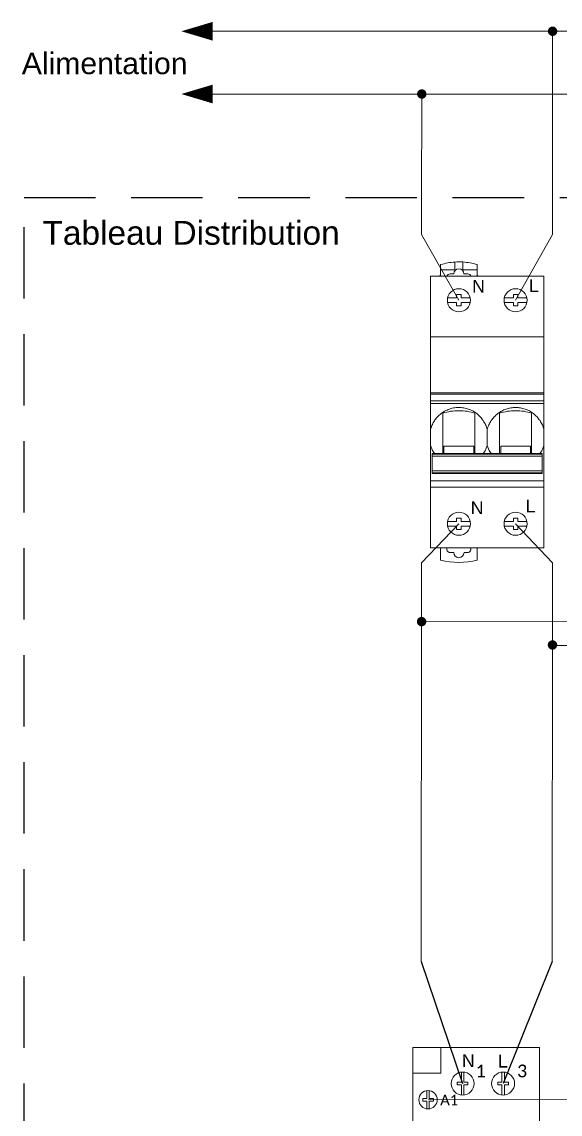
# Model space of a CAD drawing. Header units: millimetres. Extents: x 2820 to 3024, y 1658 to 1957.
# Drawn here: x 2824.8 to 2872.6, y 1858.7 to 1955.9 of the extents above; entities that cross this region are included whole.
import ezdxf

# ---------------------------------------------------------------- set-up
doc = ezdxf.new("R2010")
doc.units = ezdxf.units.MM
doc.linetypes.add('HIDDEN', pattern=[9.525, 6.35, -3.175])
for name, color, linetype, lineweight in [('01_Puissance', 250, 'Continuous', 20), ('02_Commande', 250, 'Continuous', 18), ('03_Symbole', 250, 'Continuous', 15), ('trait fin', 253, 'HIDDEN', 18)]:
    doc.layers.add(name, color=color, linetype=linetype, lineweight=lineweight)
doc.layers.add('04_Texte', color=7, linetype='Continuous')
doc.styles.get("Standard").update_dxf_attribs({"font": 'arial.ttf'})
doc.styles.add('WMF-Calibri1', font='calibri.ttf')

msp = doc.modelspace()

# ---------------------------------------------------------------- linework, layer by layer
at = {"layer": '01_Puissance'}
for p, q in [((2841.74, 1955.083), (2841.74, 1955.083)), ((2841.74, 1955.083), (2897.601, 1955.083)), ((2871.936, 1939.742), (2871.928, 1955.083)), ((2841.74, 1949.497), (2897.601, 1949.497)), ((2860.319, 1949.497), (2860.308, 1939.636)), ((2860.308, 1939.636), (2860.306, 1936.988)), ((2871.936, 1939.742), (2871.93, 1936.988)), ((2860.306, 1936.988), (2863.617, 1931.145)), ((2871.93, 1936.988), (2868.66, 1931.145)), ((2860.308, 1907.763), (2863.617, 1911.253)), ((2871.943, 1907.763), (2868.66, 1911.253)), ((2860.305, 1904.456), (2860.308, 1907.763)), ((2871.943, 1904.562), (2871.943, 1907.763)), ((2860.305, 1904.456), (2860.265, 1872.29)), ((2871.943, 1904.562), (2871.911, 1872.29))]:
    msp.add_line(p, q, dxfattribs=at)
at = {"layer": '01_Puissance', "lineweight": -3}
for p, q in [((2860.265, 1872.29), (2863.949, 1861.432)), ((2871.911, 1872.29), (2867.548, 1861.432))]:
    msp.add_line(p, q, dxfattribs=at)
at = {"layer": '01_Puissance'}
for points in [[(2841.74, 1955.083, 1.676, 0, 0), (2838.947, 1955.083, 0, 0, 0)], [(2841.74, 1949.497, 1.676, 0, 0), (2838.947, 1949.497, 0, 0, 0)]]:
    msp.add_lwpolyline(points, format="xyseb", dxfattribs=at)
at = {"layer": '01_Puissance', "const_width": 0.419}
for points in [[(2871.74, 1955.083, 1), (2872.159, 1955.083, 1)], [(2860.109, 1949.497, 1), (2860.528, 1949.497, 1)]]:
    msp.add_lwpolyline(points, format="xyb", close=True, dxfattribs=at)
at = {"layer": '02_Commande'}
for p, q in [((2860.302, 1902.541), (2928.427, 1902.519)), ((2871.939, 1900.429), (2926.252, 1900.253)), ((2860.875, 1859.986), (2921.778, 1860.096))]:
    msp.add_line(p, q, dxfattribs=at)
at = {"layer": '02_Commande', "const_width": 0.419}
for points in [[(2860.093, 1902.541, 1), (2860.512, 1902.541, 1)], [(2871.73, 1900.466, 1), (2872.149, 1900.466, 1)]]:
    msp.add_lwpolyline(points, format="xyb", close=True, dxfattribs=at)
at = {"layer": '03_Symbole', "color": 7, "linetype": 'Continuous'}
for p, q in [((2861.993, 1933.847), (2861.993, 1934.313)), ((2861.993, 1933.438), (2861.993, 1933.847)), ((2863.261, 1933.847), (2861.993, 1933.847)), ((2863.261, 1934.547), (2863.261, 1933.847)), ((2863.973, 1933.847), (2863.973, 1934.548)), ((2865.241, 1933.847), (2863.973, 1933.847)), ((2865.241, 1934.317), (2865.241, 1933.847)), ((2865.241, 1933.847), (2865.241, 1933.438)), ((2861.095, 1909.116), (2861.095, 1933.277)), ((2871.181, 1933.277), (2861.095, 1933.277)), ((2863.175, 1933.495), (2862.833, 1933.495)), ((2864.4, 1933.495), (2864.059, 1933.495)), ((2871.181, 1909.116), (2871.181, 1933.277)), ((2863.417, 1931.359), (2862.614, 1931.359)), ((2863.417, 1930.932), (2862.614, 1930.932)), ((2863.417, 1931.359), (2863.417, 1931.644)), ((2863.417, 1931.644), (2863.816, 1931.644)), ((2863.417, 1930.647), (2863.417, 1930.932)), ((2863.816, 1931.644), (2863.816, 1931.359)), ((2863.816, 1931.359), (2864.62, 1931.359)), ((2863.816, 1930.932), (2863.816, 1930.647)), ((2863.816, 1930.932), (2864.62, 1930.932)), ((2868.46, 1931.359), (2867.657, 1931.359)), ((2868.46, 1930.932), (2867.657, 1930.932)), ((2868.46, 1931.359), (2868.46, 1931.644)), ((2868.46, 1931.644), (2868.859, 1931.644)), ((2868.46, 1930.647), (2868.46, 1930.932)), ((2868.859, 1931.644), (2868.859, 1931.359)), ((2868.859, 1931.359), (2869.663, 1931.359)), ((2868.859, 1930.932), (2868.859, 1930.647)), ((2868.859, 1930.932), (2869.663, 1930.932)), ((2863.816, 1930.647), (2863.417, 1930.647)), ((2868.859, 1930.647), (2868.46, 1930.647)), ((2871.181, 1927.892), (2861.095, 1927.892)), ((2871.181, 1922.905), (2861.095, 1922.905)), ((2861.095, 1922.791), (2871.181, 1922.791)), ((2861.095, 1922.193), (2871.181, 1922.193)), ((2871.181, 1921.967), (2861.095, 1921.967)), ((2862.192, 1917.519), (2862.192, 1921.094)), ((2865.041, 1917.519), (2865.041, 1921.094)), ((2867.235, 1917.519), (2867.235, 1921.094)), ((2870.084, 1917.519), (2870.084, 1921.094)), ((2866.138, 1918.227), (2866.138, 1919.652)), ((2862.292, 1917.519), (2862.292, 1918.149)), ((2862.292, 1918.149), (2864.942, 1918.149)), ((2864.942, 1918.149), (2864.942, 1917.519)), ((2867.335, 1918.149), (2869.985, 1918.149)), ((2867.335, 1917.519), (2867.335, 1918.149)), ((2869.985, 1918.149), (2869.985, 1917.519)), ((2861.252, 1915.728), (2861.252, 1917.519)), ((2861.252, 1917.519), (2871.025, 1917.519)), ((2871.025, 1917.441), (2861.252, 1917.441)), ((2871.025, 1917.28), (2861.252, 1917.28)), ((2871.025, 1917.519), (2871.025, 1915.728)), ((2871.025, 1915.967), (2861.252, 1915.967)), ((2861.252, 1915.789), (2871.025, 1915.789)), ((2861.252, 1915.728), (2871.025, 1915.728)), ((2861.095, 1915.071), (2871.181, 1915.071)), ((2871.181, 1914.498), (2861.095, 1914.498)), ((2863.417, 1911.467), (2862.614, 1911.467)), ((2863.417, 1911.752), (2863.816, 1911.752)), ((2863.417, 1911.467), (2863.417, 1911.752)), ((2863.816, 1911.752), (2863.816, 1911.467)), ((2863.816, 1911.467), (2864.62, 1911.467)), ((2868.46, 1911.467), (2867.657, 1911.467)), ((2868.46, 1911.752), (2868.859, 1911.752)), ((2868.46, 1911.467), (2868.46, 1911.752)), ((2868.859, 1911.752), (2868.859, 1911.467)), ((2868.859, 1911.467), (2869.663, 1911.467)), ((2863.417, 1911.039), (2862.614, 1911.039)), ((2863.417, 1910.754), (2863.417, 1911.039)), ((2863.816, 1910.754), (2863.417, 1910.754)), ((2863.816, 1911.039), (2864.62, 1911.039)), ((2863.816, 1911.039), (2863.816, 1910.754)), ((2868.46, 1911.039), (2867.657, 1911.039)), ((2868.46, 1910.754), (2868.46, 1911.039)), ((2868.859, 1910.754), (2868.46, 1910.754)), ((2868.859, 1911.039), (2869.663, 1911.039)), ((2868.859, 1911.039), (2868.859, 1910.754)), ((2861.095, 1909.116), (2871.181, 1909.116)), ((2861.979, 1909.116), (2861.979, 1908.023)), ((2863.161, 1908.689), (2862.833, 1908.689)), ((2864.4, 1908.689), (2864.073, 1908.689)), ((2865.255, 1908.023), (2865.255, 1909.116)), ((2859.524, 1837.984), (2859.524, 1864.638)), ((2859.524, 1864.638), (2870.776, 1864.638)), ((2862.013, 1864.638), (2862.013, 1862.343)), ((2870.776, 1837.984), (2870.776, 1864.638)), ((2859.524, 1862.343), (2862.013, 1862.343)), ((2863.839, 1861.542), (2863.839, 1862.447)), ((2864.059, 1861.542), (2864.059, 1862.445)), ((2867.438, 1861.542), (2867.438, 1862.447)), ((2867.658, 1861.542), (2867.658, 1862.445)), ((2860.765, 1860.096), (2860.765, 1860.796)), ((2860.985, 1860.096), (2860.985, 1860.796)), ((2863.478, 1861.322), (2863.478, 1861.542)), ((2863.478, 1861.542), (2863.839, 1861.542)), ((2863.839, 1861.322), (2863.478, 1861.322)), ((2863.839, 1861.322), (2863.839, 1860.418)), ((2864.059, 1861.542), (2864.421, 1861.542)), ((2864.059, 1861.322), (2864.059, 1860.417)), ((2864.421, 1861.322), (2864.059, 1861.322)), ((2864.421, 1861.542), (2864.421, 1861.322)), ((2867.076, 1861.322), (2867.076, 1861.542)), ((2867.076, 1861.542), (2867.438, 1861.542)), ((2867.438, 1861.322), (2867.076, 1861.322)), ((2867.438, 1861.322), (2867.438, 1860.418)), ((2867.658, 1861.542), (2868.019, 1861.542)), ((2867.658, 1861.322), (2867.658, 1860.417)), ((2868.019, 1861.322), (2867.658, 1861.322)), ((2868.019, 1861.542), (2868.019, 1861.322)), ((2860.404, 1859.876), (2860.404, 1860.096)), ((2860.404, 1860.096), (2860.765, 1860.096)), ((2860.765, 1859.876), (2860.404, 1859.876)), ((2860.765, 1859.876), (2860.765, 1859.176)), ((2860.985, 1860.096), (2861.347, 1860.096)), ((2860.985, 1859.876), (2860.985, 1859.176)), ((2861.347, 1859.876), (2860.985, 1859.876)), ((2861.347, 1860.096), (2861.347, 1859.876))]:
    msp.add_line(p, q, dxfattribs=at)
for points in [[(2861.453, 1917.519), (2861.263, 1917.779), (2861.095, 1918.227)], [(2866.138, 1918.227), (2865.957, 1917.751), (2865.783, 1917.519)], [(2866.495, 1917.519), (2866.313, 1917.764), (2866.138, 1918.227)], [(2871.181, 1918.227), (2871, 1917.75), (2870.826, 1917.519)]]:
    msp.add_lwpolyline(points, dxfattribs=at)
for centre, radius in [((2863.617, 1931.145), 1.026), ((2868.66, 1931.145), 1.026), ((2863.617, 1911.253), 1.026), ((2868.66, 1911.253), 1.026), ((2863.949, 1861.432), 1.022), ((2867.548, 1861.432), 1.022), ((2860.875, 1859.986), 0.817)]:
    msp.add_circle(centre, radius, dxfattribs=at)
for centre, radius, start, end in [((2863.623, 1929.046), 5.513, 93.76682, 107.19779), ((2863.623, 1929.046), 5.513, 86.35908, 93.76682), ((2863.623, 1929.046), 5.513, 72.93368, 86.35908), ((2861.709, 1933.503), 0.284, 308.51626, 347.03189), ((2861.709, 1933.502), 0.284, 347.0631, 359.98494), ((2862.834, 1933.21), 0.285, 90.0557, 166.52402), ((2864.4, 1933.21), 0.285, 13.47391, 89.94427), ((2865.525, 1933.502), 0.284, 180.01521, 192.87361), ((2865.525, 1933.503), 0.284, 192.9049, 231.4838), ((2862.833, 1908.974), 0.285, 149.9964, 270), ((2863.617, 1908.689), 0.456, 180, 0), ((2864.4, 1908.974), 0.285, 270, 30.00379), ((2863.617, 1914.074), 6.268, 254.84901, 285.15099)]:
    msp.add_arc(centre, radius, start, end, dxfattribs=at)
msp.add_ellipse((2863.617, 1933.495), major_axis=(0, 0.443), ratio=0.997493, start_param=-1.570796, end_param=1.570796, dxfattribs=at)
for points, knots in [([(2861.993, 1933.439), (2861.993, 1933.41), (2861.984, 1933.351), (2861.958, 1933.299), (2861.942, 1933.275)], [0, 0, 0, 0, 0.500039, 1, 1, 1, 1]), ([(2865.292, 1933.275), (2865.276, 1933.299), (2865.25, 1933.351), (2865.241, 1933.41), (2865.241, 1933.439)], [0, 0, 0, 0, 0.499961, 1, 1, 1, 1]), ([(2863.617, 1921.601), (2863.456, 1921.601), (2863.134, 1921.57), (2862.668, 1921.435), (2862.235, 1921.216), (2861.977, 1921.019), (2861.859, 1920.91)], [0, 0, 0, 0, 0.249983, 0.499973, 0.749982, 1, 1, 1, 1]), ([(2863.617, 1921.313), (2863.372, 1921.313), (2862.889, 1921.277), (2862.417, 1921.168), (2862.192, 1921.094)], [0, 0, 0, 0, 0.509146, 1, 1, 1, 1]), ([(2863.617, 1921.601), (2863.759, 1921.601), (2863.974, 1921.583), (2864.253, 1921.524), (2864.527, 1921.442), (2864.855, 1921.297), (2865.214, 1921.062), (2865.53, 1920.771), (2865.796, 1920.433), (2866.004, 1920.058), (2866.101, 1919.789), (2866.138, 1919.652)], [0, 0, 0, 0, 0.125046, 0.187644, 0.250209, 0.375224, 0.500253, 0.625262, 0.750232, 0.875163, 1, 1, 1, 1]), ([(2865.041, 1921.094), (2864.817, 1921.168), (2864.345, 1921.277), (2863.862, 1921.313), (2863.617, 1921.313)], [0, 0, 0, 0, 0.490854, 1, 1, 1, 1]), ([(2866.138, 1919.652), (2866.176, 1919.789), (2866.273, 1920.058), (2866.481, 1920.433), (2866.746, 1920.771), (2867.063, 1921.062), (2867.422, 1921.297), (2867.815, 1921.47), (2868.232, 1921.577), (2868.517, 1921.601), (2868.66, 1921.601)], [0, 0, 0, 0, 0.124861, 0.249813, 0.374793, 0.499813, 0.624849, 0.749888, 0.874952, 1, 1, 1, 1]), ([(2868.66, 1921.313), (2868.414, 1921.313), (2867.932, 1921.277), (2867.46, 1921.168), (2867.235, 1921.094)], [0, 0, 0, 0, 0.509146, 1, 1, 1, 1]), ([(2868.66, 1921.601), (2868.802, 1921.601), (2869.017, 1921.583), (2869.296, 1921.524), (2869.57, 1921.442), (2869.898, 1921.297), (2870.257, 1921.062), (2870.573, 1920.771), (2870.839, 1920.433), (2871.046, 1920.058), (2871.144, 1919.789), (2871.181, 1919.652)], [0, 0, 0, 0, 0.125046, 0.187644, 0.250209, 0.375224, 0.500253, 0.625262, 0.750232, 0.875163, 1, 1, 1, 1]), ([(2870.084, 1921.094), (2869.86, 1921.168), (2869.388, 1921.277), (2868.905, 1921.313), (2868.66, 1921.313)], [0, 0, 0, 0, 0.490854, 1, 1, 1, 1]), ([(2861.095, 1919.652), (2861.128, 1919.771), (2861.211, 1920.006), (2861.381, 1920.339), (2861.597, 1920.644), (2861.768, 1920.826), (2861.859, 1920.91)], [0, 0, 0, 0, 0.249803, 0.499808, 0.749905, 1, 1, 1, 1])]:
    msp.add_open_spline(points, degree=3, knots=knots, dxfattribs=at)
at = {"layer": 'trait fin', "lineweight": -3}
msp.add_lwpolyline([(2824.96, 1940.298), (2963.921, 1940.298), (2963.921, 1826.521), (2824.96, 1826.521)], close=True, dxfattribs=at)

# ---------------------------------------------------------------- texts
at = {"layer": '04_Texte', "color": 139, "lineweight": 0, "style": 'WMF-Calibri1'}
for s, height, p in [('1', 1.133, (2865.11, 1861.985)), ('3', 1.133, (2868.791, 1861.985)), ('A1', 0.9474, (2861.955, 1859.497))]:
    msp.add_text(s, height=height, dxfattribs=at).set_placement(p)
at = {"layer": '04_Texte', "attachment_point": 1}
for s, width, gutter_width, insert, char_height in [('Alimentation', 5.61196, 9.583, (2824.762, 1953.181), 1.91654), ('N', 1.13345, 5.667, (2864.791, 1932.959), 1.133), ('L', 1.13345, 5.667, (2869.838, 1932.996), 1.133), ('N', 1.13345, 5.667, (2864.661, 1913.242), 1.133), ('L', 1.13345, 5.667, (2869.548, 1913.401), 1.133), ('N', 1.13345, 5.667, (2863.886, 1864.028), 1.133), ('L', 1.13345, 5.667, (2867.085, 1863.988), 1.133)]:
    msp.add_mtext_dynamic_manual_height_columns(s, width=width, gutter_width=gutter_width, heights=[0], dxfattribs=dict(at, insert=insert, char_height=char_height))
at = {"layer": '04_Texte', "lineweight": -3, "insert": (2826.596, 1938.209), "char_height": 2.12718, "attachment_point": 1}
msp.add_mtext_dynamic_manual_height_columns('Tableau Distribution', width=26.43399, gutter_width=10.636, heights=[0], dxfattribs=at)

doc.saveas('drawing.dxf')
